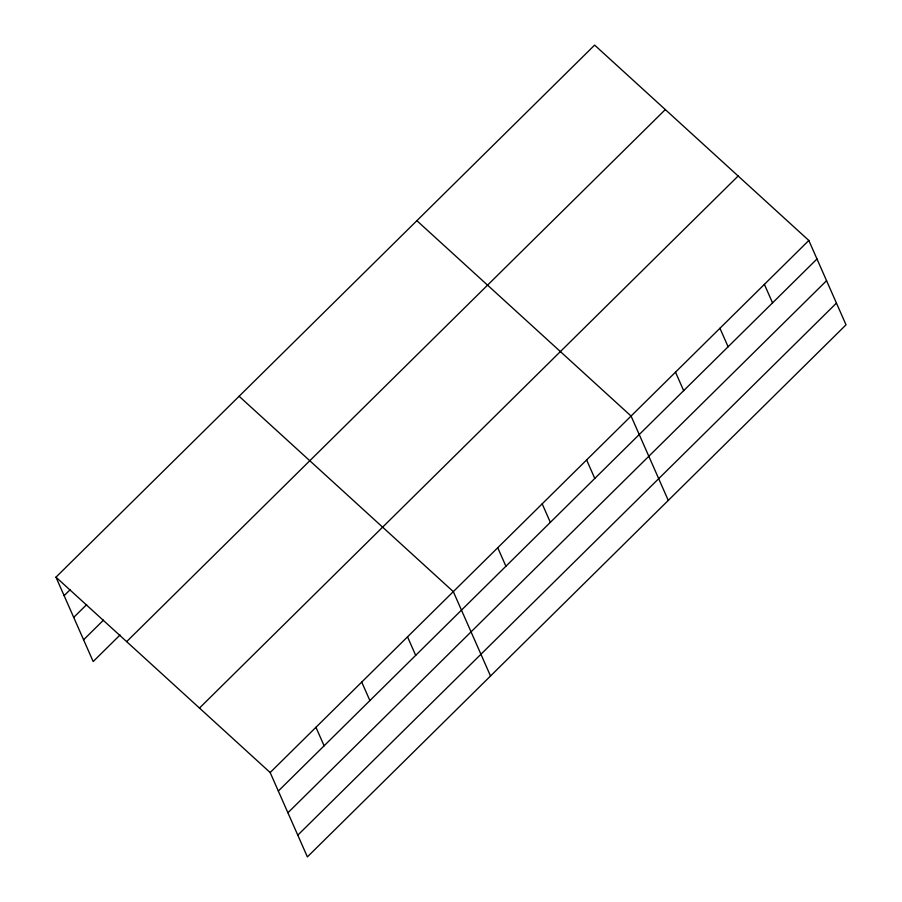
<?xml version="1.0" encoding="UTF-8"?>
<svg xmlns="http://www.w3.org/2000/svg" width="902" height="902" viewBox="0 0 902 902"><rect width="100%" height="100%" fill="white"/><g stroke="black" fill="none" stroke-linecap="round" stroke-linejoin="round"><path stroke-width="1.35" d="M55.969 577.167L594.621 45.1L808.823 240.473L846.031 324.833L307.379 856.9L270.16 772.529L55.969 577.167L93.177 661.527L120.045 634.985M64.121 595.658L70.097 589.761M73.705 617.396L86.648 604.622M83.593 639.789L103.493 620.125M126.652 641.638L665.315 109.57M199.477 708.059L738.14 176.003M270.16 772.529L808.823 240.473M278.323 791.031L816.986 258.975M287.907 812.77L826.57 280.702M297.784 835.162L836.447 303.106M416.871 220.686L631.073 416.047L668.281 500.418M239.109 396.26L453.311 591.633L490.519 676.004M764.389 284.367L772.54 302.869M719.943 328.26L728.106 346.763M675.508 372.154L683.671 390.656M586.627 459.952L594.79 478.443M542.192 503.846L550.344 522.337M497.746 547.74L505.909 566.242M407.524 636.857L415.687 655.359M361.736 682.081L369.899 700.583M315.948 727.305L324.111 745.807"/></g></svg>
